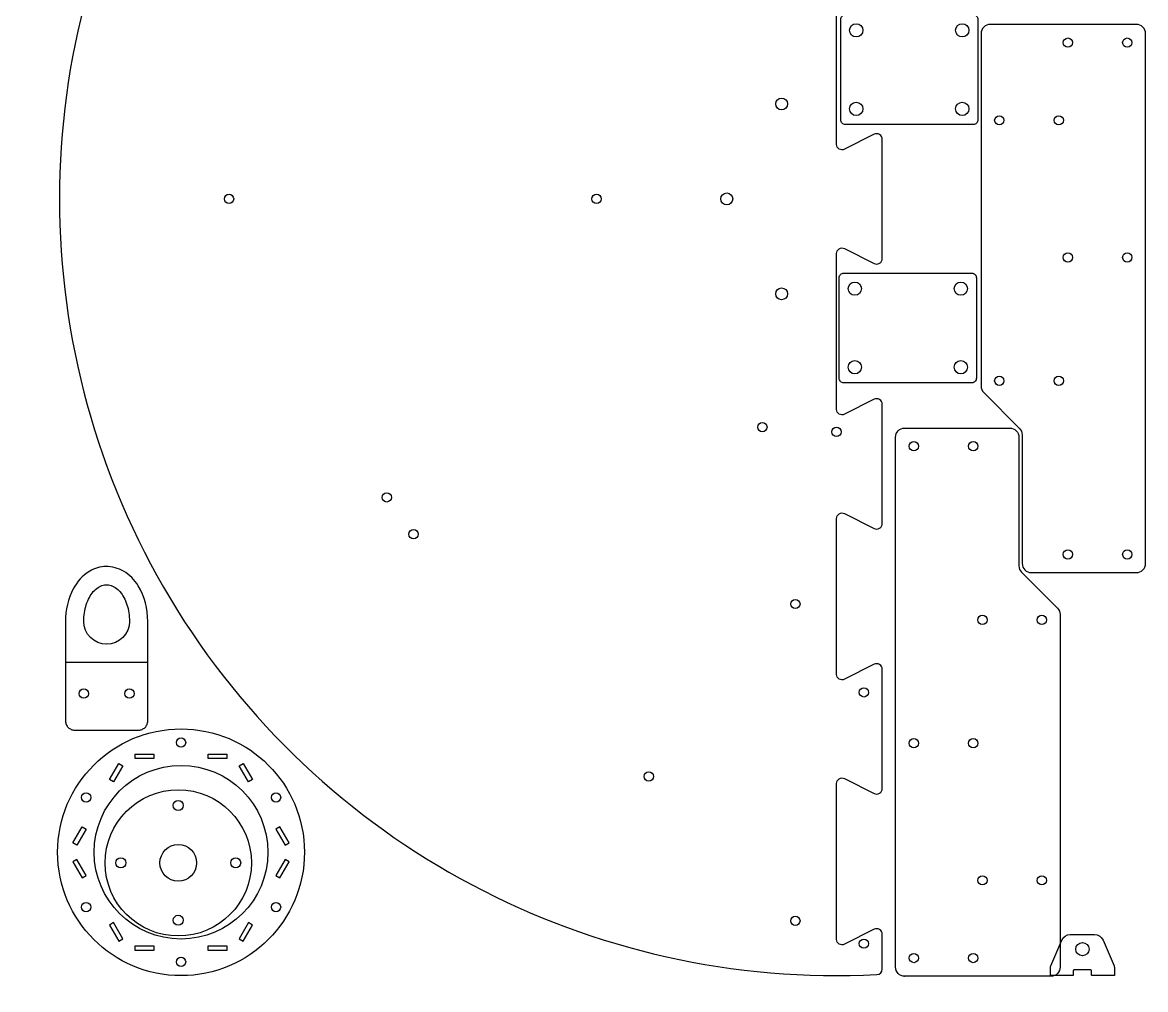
# Model space of a CAD drawing. Extents: x 2969 to 4199, y 5502 to 7549.
# Drawn here: x 2969 to 4197, y 5502 to 6560 of the extents above; entities that cross this region are included whole.
import ezdxf

# ---------------------------------------------------------------- set-up
doc = ezdxf.new("R2010")
doc.units = 0

# ---------------------------------------------------------------- blocks, each defined once
blk = doc.blocks.new('Part1206424720', base_point=(-80, -80))
at = {"layer": '1'}
for centre, radius in [((0, 0), 80), ((0, 62.8), 5.5), ((0, 0), 20.1), ((-62.8, 0), 5.5), ((62.8, 0), 5.5), ((0, -62.8), 5.5)]:
    blk.add_circle(centre, radius, dxfattribs=at)
blk = doc.blocks.new('Part687069737', base_point=(-135, -135))
at = {"layer": '1'}
for points in [[(-29.8, 107.5), (-29.8, 102.5), (-50.2, 102.5), (-50.2, 107.5)], [(50.2, 107.5), (50.2, 102.5), (29.8, 102.5), (29.8, 107.5)], [(-63.6, 94.7), (-73.8, 77), (-78.2, 79.6), (-68, 97.2)], [(78.2, 79.6), (73.8, 77), (63.6, 94.7), (68, 97.2)], [(-103.6, 25.4), (-113.8, 7.8), (-118.2, 10.3), (-108, 28)], [(118.2, 10.3), (108, 28), (103.6, 25.4), (113.8, 7.8)], [(-103.6, -25.4), (-113.8, -7.8), (-118.2, -10.3), (-108, -28)], [(118.2, -10.3), (113.8, -7.8), (103.6, -25.4), (108, -28)], [(-63.6, -94.7), (-73.8, -77), (-78.2, -79.6), (-68, -97.2)], [(78.2, -79.6), (73.8, -77), (63.6, -94.7), (68, -97.2)], [(-29.8, -102.5), (-29.8, -107.5), (-50.2, -107.5), (-50.2, -102.5)], [(50.2, -102.5), (50.2, -107.5), (29.8, -107.5), (29.8, -102.5)]]:
    blk.add_lwpolyline(points, close=True, dxfattribs=at)
for centre, radius in [((0, 0), 135), ((0, 120), 5.1), ((0, 0), 95), ((-103.9, 60), 5.1), ((103.9, 60), 5.1), ((-103.9, -60), 5.1), ((103.9, -60), 5.1), ((0, -120), 5.1)]:
    blk.add_circle(centre, radius, dxfattribs=at)
blk = doc.blocks.new('Part1276680339', base_point=(-35, 0))
at = {"layer": '1'}
blk.add_lwpolyline([(35, 9), (35, 0), (11, 0, -0.414214), (10, 1), (10, 5.3, 0.414214), (9, 6.3), (-9, 6.3, 0.414214), (-10, 5.3), (-10, 1, -0.414214), (-11, 0), (-35, 0), (-35, 9, -0.10157), (-34.6, 10.9), (-22.6, 38.9, -0.300021), (-13.4, 45), (13.4, 45, -0.300021), (22.6, 38.9), (34.6, 10.9, -0.10157)], format="xyb", close=True, dxfattribs=at)
blk.add_circle((0, 29), 7.25, dxfattribs=at)
blk = doc.blocks.new('Part14933461661790415123', base_point=(906, 603))
at = {"layer": '1'}
blk.add_lwpolyline([(1076, 603), (915.9, 603), (916, 603, -0.414214), (906, 613), (906, 1193, -0.414214), (916, 1203), (1031, 1203, -0.414214), (1041, 1193), (1041, 1052.1, 0.198912), (1043.9, 1045.1), (1083.1, 1005.9, -0.198912), (1086, 998.9), (1086, 613, -0.414214), (1076, 603)], format="xyb", close=True, dxfattribs=at)
for centre in [(926, 1183), (991, 1183), (1001, 993), (1066, 993), (926, 858), (991, 858), (1001, 708), (1066, 708), (926, 623), (991, 623)]:
    blk.add_circle(centre, 5.1, dxfattribs=at)
blk = doc.blocks.new('Part819427869', base_point=(-80, -45))
at = {"layer": '1'}
blk.add_lwpolyline([(39, 25), (41.3, 25), (43.7, 24.8), (46.1, 24.6), (48.4, 24.3), (50.7, 23.9), (52.9, 23.4), (55.1, 22.9), (57.2, 22.2), (59.3, 21.5), (61.3, 20.7), (63.3, 19.9), (65.1, 18.9), (66.8, 17.9), (68.5, 16.9), (70, 15.8), (71.5, 14.6), (72.8, 13.3), (74, 12.1), (75.1, 10.8), (76, 9.4), (76.9, 8), (77.6, 6.6), (78.1, 5.1), (78.5, 3.7), (78.8, 2.2), (79, 0.7), (79, -0.7), (78.8, -2.2), (78.5, -3.7), (78.1, -5.1), (77.6, -6.6), (76.9, -8), (76, -9.4), (75.1, -10.8), (74, -12.1), (72.8, -13.3), (71.5, -14.6), (70, -15.8), (68.5, -16.9), (66.8, -17.9), (65.1, -18.9), (63.3, -19.9), (61.3, -20.7), (59.3, -21.5), (57.2, -22.2), (55.1, -22.9), (52.9, -23.4), (50.7, -23.9), (48.4, -24.3), (46.1, -24.6), (43.7, -24.8), (41.3, -25), (39, -25, -1)], format="xyb", close=True, dxfattribs=at)
for centre in [(-40, 25), (-40, -25)]:
    blk.add_circle(centre, 5.1, dxfattribs=at)
blk.add_open_spline([(39, 45), (51.4, 45), (63.9, 42.3), (74.6, 36.5), (74.6, 36.5), (82.3, 32.4), (89.3, 26.5), (94, 18.4), (94, 18.4), (97, 13.2), (98.9, 7), (99, 0.7), (99, 0.7), (99.1, -6.1), (97.2, -12.8), (94, -18.4), (94, -18.4), (90, -25.3), (84.3, -30.6), (77.9, -34.6), (77.9, -34.6), (66.5, -41.7), (52.7, -45), (39, -45), (39, -45), (2.7, -45), (-33.7, -45), (-70, -45), (-70, -45), (-71.3, -45), (-72.6, -44.7), (-73.8, -44.2), (-73.8, -44.2), (-75, -43.7), (-76.1, -43), (-77.1, -42.1), (-77.1, -42.1), (-78, -41.1), (-78.7, -40), (-79.2, -38.8), (-79.2, -38.8), (-79.7, -37.6), (-80, -36.3), (-80, -35), (-80, -35), (-80, -11.7), (-80, 11.7), (-80, 35), (-80, 35), (-80, 36.3), (-79.7, 37.6), (-79.2, 38.8), (-79.2, 38.8), (-78.7, 40), (-78, 41.1), (-77.1, 42.1), (-77.1, 42.1), (-76.1, 43), (-75, 43.7), (-73.8, 44.2), (-73.8, 44.2), (-72.6, 44.7), (-71.3, 45), (-70, 45), (-70, 45), (-33.7, 45), (2.7, 45), (39, 45)], degree=3, knots=[0, 0, 0, 0, 0.058824, 0.058824, 0.058824, 0.058824, 0.117647, 0.117647, 0.117647, 0.117647, 0.176471, 0.176471, 0.176471, 0.176471, 0.235294, 0.235294, 0.235294, 0.235294, 0.294118, 0.294118, 0.294118, 0.294118, 0.352941, 0.352941, 0.352941, 0.352941, 0.411765, 0.411765, 0.411765, 0.411765, 0.470588, 0.470588, 0.470588, 0.470588, 0.529412, 0.529412, 0.529412, 0.529412, 0.588235, 0.588235, 0.588235, 0.588235, 0.647059, 0.647059, 0.647059, 0.647059, 0.705882, 0.705882, 0.705882, 0.705882, 0.764706, 0.764706, 0.764706, 0.764706, 0.823529, 0.823529, 0.823529, 0.823529, 0.882353, 0.882353, 0.882353, 0.882353, 0.941176, 0.941176, 0.941176, 0.941176, 1, 1, 1, 1], dxfattribs=at)
at = {"layer": '2'}
blk.add_line((-5.5, 45), (-5.5, -45), dxfattribs=at)
blk = doc.blocks.new('Part', base_point=(-850, -50))
at = {"layer": '1'}
blk.add_lwpolyline([(848.8, -44.3, 1.053565), (-848.8, -44.3, 0.399019), (-842.9, -50), (-804.7, -50, 0.557537), (-799.3, -41.3), (-815.7, -8.7, -0.557537), (-810.3, 0), (-639.7, 0, -0.557537), (-634.3, -8.7), (-650.7, -41.3, 0.557537), (-645.3, -50), (-514.7, -50, 0.557537), (-509.3, -41.3), (-525.7, -8.7, -0.557537), (-520.3, 0), (-349.7, 0, -0.557537), (-344.3, -8.7), (-360.7, -41.3, 0.557537), (-355.3, -50), (-224.7, -50, 0.557537), (-219.3, -41.3), (-235.7, -8.7, -0.557537), (-230.3, 0), (-59.7, 0, -0.557537), (-54.3, -8.7), (-70.7, -41.3, 0.557537), (-65.3, -50), (65.3, -50, 0.557537), (70.7, -41.3), (54.3, -8.7, -0.557537), (59.7, 0), (230.3, 0, -0.557537), (235.7, -8.7), (219.3, -41.3, 0.557537), (224.7, -50), (355.3, -50, 0.557537), (360.7, -41.3), (344.3, -8.7, -0.557537), (349.7, 0), (520.3, 0, -0.557537), (525.7, -8.7), (509.3, -41.3, 0.557537), (514.7, -50), (645.3, -50, 0.557537), (650.7, -41.3), (634.3, -8.7, -0.557537), (639.7, 0), (810.3, 0, -0.557537), (815.7, -8.7), (799.3, -41.3, 0.557537), (804.7, -50), (842.9, -50, 0.399019)], format="xyb", close=True, dxfattribs=at)
for centre, radius in [((0, 664.5), 5.1), ((-326.6, 492), 5.1), ((326.6, 492), 5.1), ((-367, 462.6), 5.1), ((367, 462.6), 5.1), ((0, 262.5), 5.1), ((-632, 205.3), 5.1), ((632, 205.3), 5.1), ((0, 120), 6.5), ((-249.7, 81.1), 5.1), ((249.7, 81.1), 5.1), ((-103.9, 60), 6.5), ((103.9, 60), 6.5), ((-790, 45), 5.1), ((-443.3, 45), 5.1), ((443.3, 45), 5.1), ((790, 45), 5.1), ((-255, 0), 5.1), ((255, 0), 5.1), ((-815, -30), 5.1), ((-540, -30), 5.1), ((540, -30), 5.1), ((815, -30), 5.1)]:
    blk.add_circle(centre, radius, dxfattribs=at)
blk = doc.blocks.new('Part145036240', base_point=(906, 603))
at = {"layer": '1'}
blk.add_lwpolyline([(1076, 603), (916, 603, 0.414214), (906, 593), (906, 207.1, 0.198912), (908.9, 200.1), (948.1, 160.9, -0.198912), (951, 153.9), (951, 13, 0.414214), (961, 3), (1076, 3, 0.414214), (1086, 13), (1086, 593, 0.414214)], format="xyb", close=True, dxfattribs=at)
for centre in [(1001, 583), (1066, 583), (926, 498), (991, 498), (1001, 348), (1066, 348), (926, 213), (991, 213), (1001, 23), (1066, 23)]:
    blk.add_circle(centre, 5.1, dxfattribs=at)
blk = doc.blocks.new('Part1218629944', base_point=(-75, -60))
at = {"layer": '1'}
blk.add_lwpolyline([(75, 55), (75, -55, -0.414214), (70, -60), (-70, -60, -0.414214), (-75, -55), (-75, 55, -0.414214), (-70, 60), (70, 60, -0.414214)], format="xyb", close=True, dxfattribs=at)
for centre in [(-58, 43), (58, 43), (-58, -43), (58, -43)]:
    blk.add_circle(centre, 7.25, dxfattribs=at)
blk = doc.blocks.new('Part78769367', base_point=(-75, -60))
at = {"layer": '1'}
blk.add_lwpolyline([(75, 55), (75, -55, -0.414214), (70, -60), (-70, -60, -0.414214), (-75, -55), (-75, 55, -0.414214), (-70, 60), (70, 60, -0.414214)], format="xyb", close=True, dxfattribs=at)
for centre in [(-58, 43), (58, 43), (-58, -43), (58, -43)]:
    blk.add_circle(centre, 7.25, dxfattribs=at)

msp = doc.modelspace()

# ---------------------------------------------------------------- block references
at = {"layer": '1', "rotation": 90.0000001836389}
for name, p in [('Part', (3909.1, 5517.3)), ('Part819427869', (3105.7, 5786))]:
    msp.add_blockref(name, p, dxfattribs=at)
at = {"layer": '1'}
for name, p in [('Part78769367', (3863.7, 6448.8)), ('Part145036240', (4017.2, 6558.3)), ('Part1218629944', (3862.1, 6166.1)), ('Part14933461661790415123', (3923.7, 5516.6)), ('Part687069737', (3007.1, 5517.3)), ('Part1206424720', (3059.1, 5560.7)), ('Part1276680339', (4093.1, 5517.3))]:
    msp.add_blockref(name, p, dxfattribs=at)

doc.saveas('drawing.dxf')
